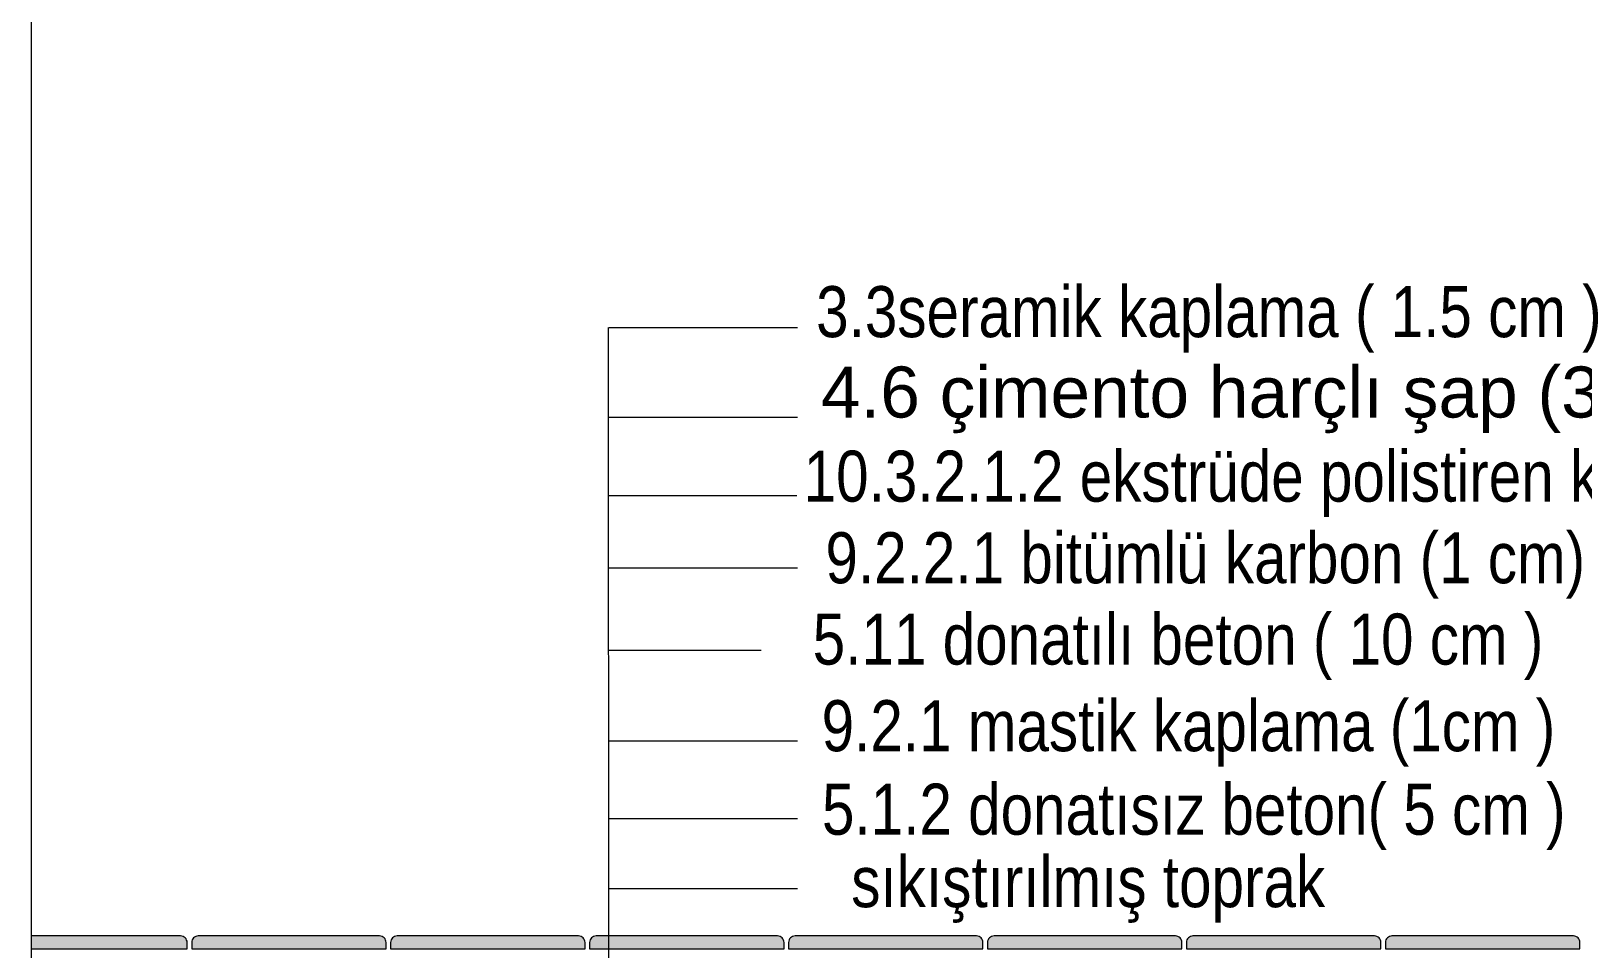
# Model space of a CAD drawing. Header units: millimetres. Extents: x 708 to 46452, y -4963 to 3960.
# Drawn here: x 39282.2 to 39768.1, y 1724.5 to 2011.8 of the extents above; entities that cross this region are included whole.
import ezdxf

# ---------------------------------------------------------------- set-up
doc = ezdxf.new("R2010")
doc.units = ezdxf.units.MM
for name, color, linetype, lineweight in [('1', 7, 'Continuous', 0), ('156', 254, 'Continuous', 0), ('20', 1, 'Continuous', 0), ('80', 3, 'Continuous', 0)]:
    doc.layers.add(name, color=color, linetype=linetype, lineweight=lineweight)
doc.styles.add('GENERATED_STYLE_8', font='arial.ttf')

msp = doc.modelspace()

# ---------------------------------------------------------------- hatches: boundary and pattern name
at = {"layer": '156', "linetype": 'Continuous'}
h = msp.add_hatch(dxfattribs=at)
h.set_pattern_fill('AR_SAND', color=256, scale=0.106417, style=0, pattern_type=2)
h.set_pattern_definition([(37.5, (-105999.75394, -904256.4157), (-0.0282297965, 0.8634853653), [0, -0.6811716652, 0, -0.7618367308, 0, -0.7282262868]), (7.5, (-105999.7539, -904256.4157), (0.7931064114, 1.2647144307), [0, -0.3674741878, 0, -0.6139507772, 0, -0.23527310804]), (327.5, (-106000.30515, -904256.4157), (1.39556980415, 0.00253566484), [0, -0.2240696267, 0, -0.80665065614, 0, -1.0531272455]), (317.5, (-106000.3052, -904256.4157), (1.3471638526, 0.3933203956), [0, -0.11203481335, 0, -0.52880431903, 0, -0.6049879921])])
h.paths.add_polyline_path([(39329.07, 1728.559), (39282.227, 1728.559), (39282.227, 1724.501), (39331.099, 1724.501), (39331.099, 1726.53, 0.414216)])
h = msp.add_hatch(dxfattribs=at)
h.set_pattern_fill('AR_SAND', color=256, scale=0.106417, style=0, pattern_type=2)
h.set_pattern_definition([(37.5, (-105937.46435, -904256.4157), (-0.0282297965, 0.8634853653), [0, -0.6811716652, 0, -0.7618367308, 0, -0.7282262868]), (7.5, (-105937.4643, -904256.4157), (0.7931064114, 1.2647144307), [0, -0.3674741878, 0, -0.6139507772, 0, -0.23527310804]), (327.5, (-105938.01556, -904256.4157), (1.39556980415, 0.00253566484), [0, -0.2240696267, 0, -0.80665065614, 0, -1.0531272455]), (317.5, (-105938.0156, -904256.4157), (1.3471638526, 0.3933203956), [0, -0.11203481335, 0, -0.52880431903, 0, -0.6049879921])])
h.paths.add_polyline_path([(39334.548, 1728.559, 0.4142136), (39332.519, 1726.53), (39332.519, 1724.501), (39393.388, 1724.501), (39393.388, 1726.53, 0.414216), (39391.359, 1728.559)])
h = msp.add_hatch(dxfattribs=at)
h.set_pattern_fill('AR_SAND', color=256, scale=0.106417, style=0, pattern_type=2)
h.set_pattern_definition([(37.5, (-105875.17476, -904256.4157), (-0.0282297965, 0.8634853653), [0, -0.6811716652, 0, -0.7618367308, 0, -0.7282262868]), (7.5, (-105875.1748, -904256.4157), (0.7931064114, 1.2647144307), [0, -0.3674741878, 0, -0.6139507772, 0, -0.23527310804]), (327.5, (-105875.726, -904256.4157), (1.39556980415, 0.00253566484), [0, -0.2240696267, 0, -0.80665065614, 0, -1.0531272455]), (317.5, (-105875.726, -904256.4157), (1.3471638526, 0.3933203956), [0, -0.11203481335, 0, -0.52880431903, 0, -0.6049879921])])
h.paths.add_polyline_path([(39396.838, 1728.559, 0.4142136), (39394.809, 1726.53), (39394.809, 1724.501), (39455.678, 1724.501), (39455.678, 1726.53, 0.414216), (39453.649, 1728.559)])
h = msp.add_hatch(dxfattribs=at)
h.set_pattern_fill('AR_SAND', color=256, scale=0.106417, style=0, pattern_type=2)
h.set_pattern_definition([(37.5, (-105812.88516, -904256.4157), (-0.0282297965, 0.8634853653), [0, -0.6811716652, 0, -0.7618367308, 0, -0.7282262868]), (7.5, (-105812.8852, -904256.4157), (0.7931064114, 1.2647144307), [0, -0.3674741878, 0, -0.6139507772, 0, -0.23527310804]), (327.5, (-105813.4364, -904256.4157), (1.39556980415, 0.00253566484), [0, -0.2240696267, 0, -0.80665065614, 0, -1.0531272455]), (317.5, (-105813.4364, -904256.4157), (1.3471638526, 0.3933203956), [0, -0.11203481335, 0, -0.52880431903, 0, -0.6049879921])])
h.paths.add_polyline_path([(39459.127, 1728.559, 0.4142136), (39457.098, 1726.53), (39457.098, 1724.501), (39517.968, 1724.501), (39517.968, 1726.53, 0.414216), (39515.939, 1728.559)])
h = msp.add_hatch(dxfattribs=at)
h.set_pattern_fill('AR_SAND', color=256, scale=0.106417, style=0, pattern_type=2)
h.set_pattern_definition([(37.5, (-105750.5956, -904256.4157), (-0.0282297965, 0.8634853653), [0, -0.6811716652, 0, -0.7618367308, 0, -0.7282262868]), (7.5, (-105750.5956, -904256.4157), (0.7931064114, 1.2647144307), [0, -0.3674741878, 0, -0.6139507772, 0, -0.23527310804]), (327.5, (-105751.1468, -904256.4157), (1.39556980415, 0.00253566484), [0, -0.2240696267, 0, -0.80665065614, 0, -1.0531272455]), (317.5, (-105751.1468, -904256.4157), (1.3471638526, 0.3933203956), [0, -0.11203481335, 0, -0.52880431903, 0, -0.6049879921])])
h.paths.add_polyline_path([(39521.417, 1728.559, 0.4142136), (39519.388, 1726.53), (39519.388, 1724.501), (39580.257, 1724.501), (39580.257, 1726.53, 0.414216), (39578.228, 1728.559)])
h = msp.add_hatch(dxfattribs=at)
h.set_pattern_fill('AR_SAND', color=256, scale=0.106417, style=0, pattern_type=2)
h.set_pattern_definition([(37.5, (-105688.306, -904256.4157), (-0.0282297965, 0.8634853653), [0, -0.6811716652, 0, -0.7618367308, 0, -0.7282262868]), (7.5, (-105688.306, -904256.4157), (0.7931064114, 1.2647144307), [0, -0.3674741878, 0, -0.6139507772, 0, -0.23527310804]), (327.5, (-105688.8572, -904256.4157), (1.39556980415, 0.00253566484), [0, -0.2240696267, 0, -0.80665065614, 0, -1.0531272455]), (317.5, (-105688.8572, -904256.4157), (1.3471638526, 0.3933203956), [0, -0.11203481335, 0, -0.52880431903, 0, -0.6049879921])])
h.paths.add_polyline_path([(39583.706, 1728.559, 0.4142136), (39581.677, 1726.53), (39581.677, 1724.501), (39642.547, 1724.501), (39642.547, 1726.53, 0.414216), (39640.518, 1728.559)])
h = msp.add_hatch(dxfattribs=at)
h.set_pattern_fill('AR_SAND', color=256, scale=0.106417, style=0, pattern_type=2)
h.set_pattern_definition([(37.5, (-105626.0164, -904256.4157), (-0.0282297965, 0.8634853653), [0, -0.6811716652, 0, -0.7618367308, 0, -0.7282262868]), (7.5, (-105626.0164, -904256.4157), (0.7931064114, 1.2647144307), [0, -0.3674741878, 0, -0.6139507772, 0, -0.23527310804]), (327.5, (-105626.5676, -904256.4157), (1.39556980415, 0.00253566484), [0, -0.2240696267, 0, -0.80665065614, 0, -1.0531272455]), (317.5, (-105626.5676, -904256.4157), (1.3471638526, 0.3933203956), [0, -0.11203481335, 0, -0.52880431903, 0, -0.6049879921])])
h.paths.add_polyline_path([(39645.996, 1728.559, 0.4142136), (39643.967, 1726.53), (39643.967, 1724.501), (39704.836, 1724.501), (39704.836, 1726.53, 0.414216), (39702.807, 1728.559)])
h = msp.add_hatch(dxfattribs=at)
h.set_pattern_fill('AR_SAND', color=256, scale=0.106417, style=0, pattern_type=2)
h.set_pattern_definition([(37.5, (-105563.7268, -904256.4157), (-0.0282297965, 0.8634853653), [0, -0.6811716652, 0, -0.7618367308, 0, -0.7282262868]), (7.5, (-105563.7268, -904256.4157), (0.7931064114, 1.2647144307), [0, -0.3674741878, 0, -0.6139507772, 0, -0.23527310804]), (327.5, (-105564.278, -904256.4157), (1.39556980415, 0.00253566484), [0, -0.2240696267, 0, -0.80665065614, 0, -1.0531272455]), (317.5, (-105564.278, -904256.4157), (1.3471638526, 0.3933203956), [0, -0.11203481335, 0, -0.52880431903, 0, -0.6049879921])])
h.paths.add_polyline_path([(39708.286, 1728.559, 0.4142136), (39706.257, 1726.53), (39706.257, 1724.501), (39767.126, 1724.501), (39767.126, 1726.53, 0.414216), (39765.097, 1728.559)])

# ---------------------------------------------------------------- linework, layer by layer
at = {"layer": '1', "linetype": 'Continuous'}
for p, q in [((39462.89, 1919.057), (39463.105, 1462.084)), ((39463.105, 1919.057), (39522.183, 1919.057)), ((39463.105, 1890.96), (39522.183, 1890.96)), ((39462.915, 1866.399), (39521.993, 1866.399)), ((39462.915, 1866.399), (39521.993, 1866.399)), ((39463.105, 1843.746), (39522.183, 1843.746)), ((39462.932, 1817.986), (39510.833, 1817.986)), ((39463.105, 1789.646), (39522.183, 1789.646)), ((39463.105, 1765.331), (39522.183, 1765.331)), ((39463.105, 1765.331), (39522.183, 1765.331)), ((39463.105, 1743.38), (39522.183, 1743.38))]:
    msp.add_line(p, q, dxfattribs=at)
at = {"layer": '20', "linetype": 'Continuous'}
msp.add_line((39282.227, 3751.737), (39282.227, 1432.287), dxfattribs=at)
at = {"layer": '80', "linetype": 'Continuous', "flags": 128}
msp.add_lwpolyline([(39282.227, 1724.501), (39331.099, 1724.501), (39331.099, 1726.53, -0.0006094), (39331.099, 1726.525, 0.4149277), (39329.07, 1728.559), (39282.227, 1728.559)], format="xyb", dxfattribs=at)
for points in [[(39393.388, 1726.53, -0.0006094), (39393.388, 1726.525, 0.4149277), (39391.359, 1728.559), (39334.548, 1728.559, -0.0006094), (39334.553, 1728.559, 0.4149277), (39332.519, 1726.53), (39332.519, 1724.501), (39393.388, 1724.501)], [(39455.678, 1726.53, -0.0006094), (39455.678, 1726.525, 0.4149277), (39453.649, 1728.559), (39396.838, 1728.559, -0.0006094), (39396.843, 1728.559, 0.4149277), (39394.809, 1726.53), (39394.809, 1724.501), (39455.678, 1724.501)], [(39517.968, 1726.53, -0.0006094), (39517.968, 1726.525, 0.4149277), (39515.939, 1728.559), (39459.127, 1728.559, -0.0006094), (39459.132, 1728.559, 0.4149277), (39457.098, 1726.53), (39457.098, 1724.501), (39517.968, 1724.501)], [(39580.257, 1726.53, -0.0006094), (39580.257, 1726.525, 0.4149277), (39578.228, 1728.559), (39521.417, 1728.559, -0.0006094), (39521.422, 1728.559, 0.4149277), (39519.388, 1726.53), (39519.388, 1724.501), (39580.257, 1724.501)], [(39642.547, 1726.53, -0.0006094), (39642.547, 1726.525, 0.4149277), (39640.518, 1728.559), (39583.706, 1728.559, -0.0006094), (39583.711, 1728.559, 0.4149277), (39581.677, 1726.53), (39581.677, 1724.501), (39642.547, 1724.501)], [(39704.836, 1726.53, -0.0006094), (39704.836, 1726.525, 0.4149277), (39702.807, 1728.559), (39645.996, 1728.559, -0.0006094), (39646.001, 1728.559, 0.4149277), (39643.967, 1726.53), (39643.967, 1724.501), (39704.836, 1724.501)], [(39767.126, 1726.53, -0.0006094), (39767.126, 1726.525, 0.4149277), (39765.097, 1728.559), (39708.286, 1728.559, -0.0006094), (39708.291, 1728.559, 0.4149277), (39706.257, 1726.53), (39706.257, 1724.501), (39767.126, 1724.501)]]:
    msp.add_lwpolyline(points, format="xyb", close=True, dxfattribs=at)

# ---------------------------------------------------------------- texts
at = {"layer": '1', "linetype": 'Continuous', "char_height": 15.96249, "attachment_point": 3, "style": 'GENERATED_STYLE_8'}
for s, insert in [('\\A1;{\\fArial Narrow|b0|i0|c162|p34;3.3seramik kaplama ( 1.5 cm )}', (39773.95, 1931.95)), ('\\A1;{\\fArial Narrow|b0|i0|c162|p34;9.2.1 mastik kaplama (1cm )}', (39759.407, 1802.356)), ('\\A1;{\\fArial Narrow|b0|i0|c162|p34;5.1.2 donatısız beton( 5 cm )}', (39762.635, 1776.226)), ('\\A1;{\\fArial Narrow|b0|i0|c162|p34;sıkıştırılmış toprak}', (39687.383, 1753.544))]:
    msp.add_mtext(s, dxfattribs=dict(at, insert=insert))
for s, insert, width in [('\\A1;4.6 çimento harçlı şap (3 cm)', (39817, 1906.795), 370.86289), ('\\A1;{\\fArial Narrow|b0|i0|c162|p34;10.3.2.1.2 ekstrüde polistiren köpüğü (3 cm)}', (39880.882, 1880.468), 370.86289), ('\\A1;{\\fArial Narrow|b0|i0|c162|p34;9.2.2.1 bitümlü karbon (1 cm)}', (39768.759, 1854.923), 370.86289), ('\\A1;{\\fArial Narrow|b0|i0|c162|p34;5.11 donatılı beton ( 10 cm )}', (39755.67, 1829.475), 249.46977)]:
    msp.add_mtext(s, dxfattribs=dict(at, insert=insert, width=width))

doc.saveas('drawing.dxf')
